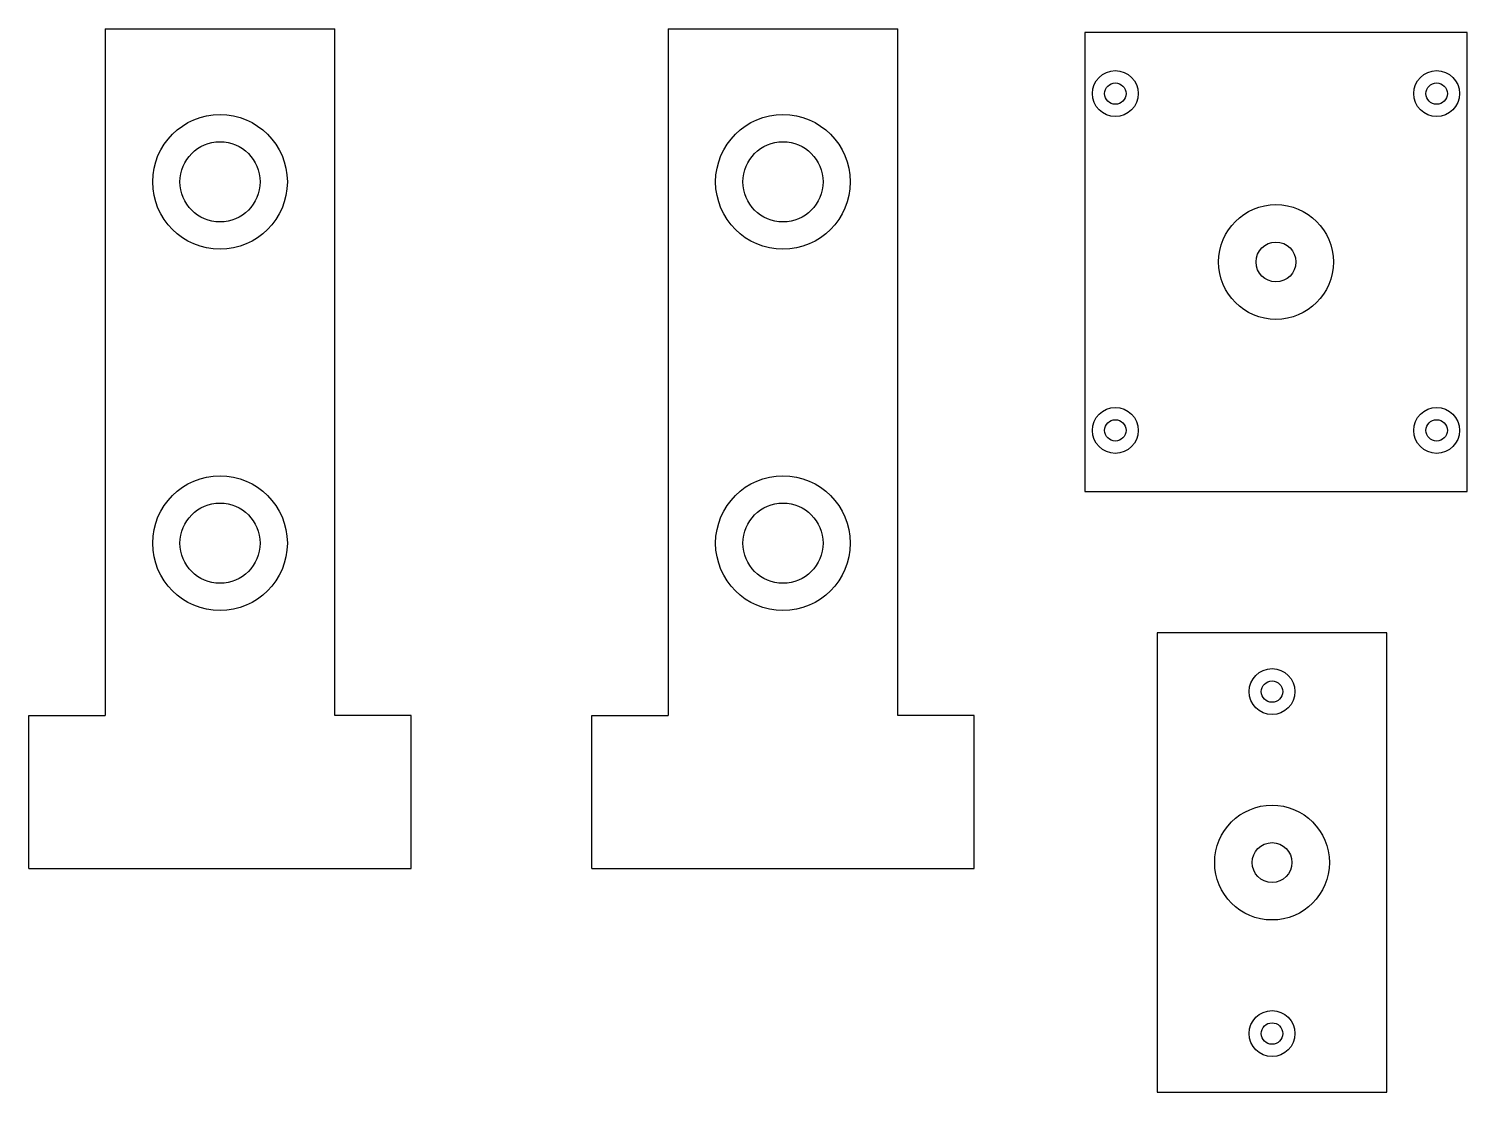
# Model space of a CAD drawing. Header units: inches. Extents: x 3.18 to 12.58, y 16.93 to 23.88.
import ezdxf

# ---------------------------------------------------------------- set-up
doc = ezdxf.new("R2010")
doc.units = ezdxf.units.IN
doc.header["$MEASUREMENT"] = 0

msp = doc.modelspace()

# ---------------------------------------------------------------- linework, layer by layer
for p, q in [((3.6813, 23.8765), (5.1813, 23.8765)), ((3.6813, 23.8765), (3.6813, 19.3915)), ((5.1813, 19.3915), (5.1813, 23.8765)), ((7.3606, 23.8765), (8.8606, 23.8765)), ((7.3606, 23.8765), (7.3606, 19.3915)), ((8.8606, 19.3915), (8.8606, 23.8765)), ((3.1813, 18.3915), (3.1813, 19.3915)), ((3.1813, 19.3915), (3.6813, 19.3915)), ((5.6813, 19.3915), (5.1813, 19.3915)), ((5.6813, 18.3915), (5.6813, 19.3915)), ((6.8606, 18.3915), (6.8606, 19.3915)), ((6.8606, 19.3915), (7.3606, 19.3915)), ((9.3606, 19.3915), (8.8606, 19.3915)), ((9.3606, 18.3915), (9.3606, 19.3915)), ((3.1813, 18.3915), (5.6813, 18.3915)), ((6.8606, 18.3915), (9.3606, 18.3915))]:
    msp.add_line(p, q)
for points in [[(10.0828, 20.8532), (12.5828, 20.8532), (12.5828, 23.8532), (10.0828, 23.8532)], [(10.5571, 16.9303), (12.0571, 16.9303), (12.0571, 19.9303), (10.5571, 19.9303)]]:
    msp.add_lwpolyline(points, close=True)
for centre, radius in [((10.2828, 23.4532), 0.15), ((12.3828, 23.4532), 0.15), ((10.2828, 23.4532), 0.07), ((12.3828, 23.4532), 0.07), ((4.4313, 22.8765), 0.44), ((8.1106, 22.8765), 0.44), ((4.4313, 22.8765), 0.262), ((8.1106, 22.8765), 0.262), ((11.3328, 22.3532), 0.375), ((11.3328, 22.3532), 0.13), ((10.2828, 21.2532), 0.15), ((12.3828, 21.2532), 0.15), ((10.2828, 21.2532), 0.07), ((12.3828, 21.2532), 0.07), ((4.4313, 20.5165), 0.44), ((8.1106, 20.5165), 0.44), ((4.4313, 20.5165), 0.262), ((8.1106, 20.5165), 0.262), ((11.3071, 19.547), 0.15), ((11.3071, 19.547), 0.07), ((11.3071, 18.4303), 0.375), ((11.3071, 18.4303), 0.13), ((11.3071, 17.3136), 0.15), ((11.3071, 17.3136), 0.07)]:
    msp.add_circle(centre, radius)

doc.saveas('drawing.dxf')
